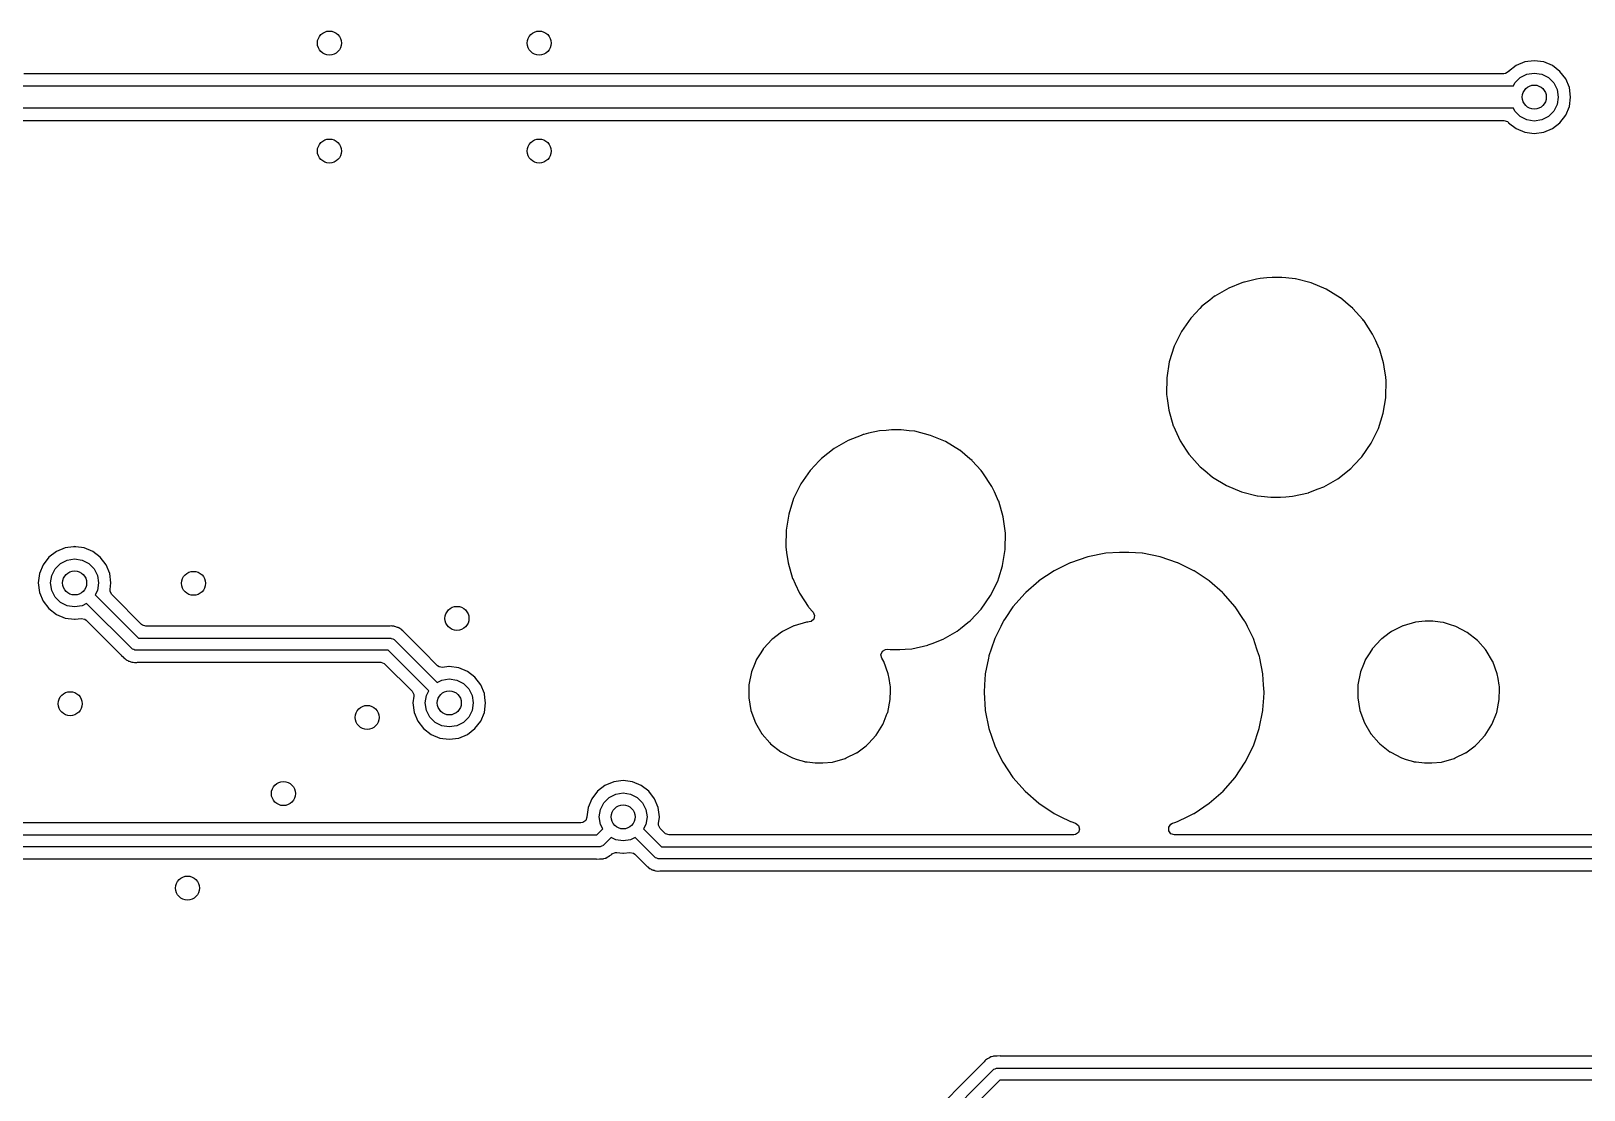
# Model space of a CAD drawing. Extents: x 0.6 to 14.8, y -5.2 to -0.6.
# Drawn here: x 1.3 to 2.32, y -2.941 to -2.246 of the extents above; entities that cross this region are included whole.
import ezdxf

# ---------------------------------------------------------------- set-up
doc = ezdxf.new("R2010")
doc.units = 0
doc.header["$MEASUREMENT"] = 0
doc.layers.add('BLACK', color=7, linetype='CONTINUOUS')

msp = doc.modelspace()

# ---------------------------------------------------------------- linework, layer by layer
at = {"layer": 'BLACK', "linetype": 'CONTINUOUS'}
for p, q in [((1.73909, -2.27409), (1.29534, -2.27409)), ((2.2674, -2.27409), (1.73909, -2.27409)), ((2.26851, -2.27393), (2.2674, -2.27409)), ((2.27013, -2.27282), (2.26851, -2.27393)), ((2.2702, -2.27289), (2.27013, -2.27282)), ((2.27038, -2.27271), (2.2702, -2.27289)), ((2.27054, -2.27251), (2.27038, -2.27271)), ((2.27548, -2.26872), (2.27054, -2.27251)), ((2.28123, -2.26634), (2.27548, -2.26872)), ((2.2874, -2.26552), (2.28123, -2.26634)), ((2.28254, -2.27439), (2.2874, -2.27362)), ((2.29357, -2.26634), (2.2874, -2.26552)), ((2.2874, -2.27362), (2.29227, -2.27439)), ((2.29932, -2.26872), (2.29357, -2.26634)), ((2.30426, -2.27251), (2.29932, -2.26872)), ((2.30805, -2.27745), (2.30426, -2.27251)), ((1.29046, -2.28199), (2.27371, -2.28199)), ((2.27371, -2.28199), (2.27466, -2.28011)), ((2.27466, -2.28011), (2.27815, -2.27663)), ((2.27815, -2.27663), (2.28254, -2.27439)), ((2.29227, -2.27439), (2.29666, -2.27663)), ((2.29666, -2.27663), (2.30014, -2.28011)), ((2.30014, -2.28011), (2.30238, -2.2845)), ((2.30238, -2.2845), (2.30315, -2.28937)), ((2.31043, -2.2832), (2.30805, -2.27745)), ((2.31125, -2.28937), (2.31043, -2.2832)), ((2.30238, -2.29424), (2.30014, -2.29863)), ((2.30315, -2.28937), (2.30238, -2.29424)), ((2.31043, -2.29554), (2.31125, -2.28937)), ((1.28644, -2.30465), (2.2674, -2.30465)), ((2.27371, -2.29675), (1.28739, -2.29675)), ((2.2674, -2.30465), (2.26969, -2.30539)), ((2.27466, -2.29863), (2.27371, -2.29675)), ((2.27815, -2.30211), (2.27466, -2.29863)), ((2.28254, -2.30435), (2.27815, -2.30211)), ((2.2874, -2.30512), (2.28254, -2.30435)), ((2.29227, -2.30435), (2.2874, -2.30512)), ((2.29666, -2.30211), (2.29227, -2.30435)), ((2.30014, -2.29863), (2.29666, -2.30211)), ((2.30426, -2.30623), (2.30805, -2.30129)), ((2.30805, -2.30129), (2.31043, -2.29554)), ((2.26969, -2.30539), (2.27018, -2.30587)), ((2.27018, -2.30587), (2.2702, -2.30585)), ((2.2702, -2.30585), (2.27038, -2.30603)), ((2.27038, -2.30603), (2.27054, -2.30623)), ((2.27054, -2.30623), (2.27548, -2.31002)), ((2.27548, -2.31002), (2.28123, -2.3124)), ((2.28123, -2.3124), (2.2874, -2.31322)), ((2.2874, -2.31322), (2.29357, -2.3124)), ((2.29357, -2.3124), (2.29932, -2.31002)), ((2.29932, -2.31002), (2.30426, -2.30623)), ((2.08685, -2.41469), (2.07755, -2.42001)), ((2.09535, -2.41139), (2.08685, -2.41469)), ((2.0967, -2.41086), (2.09535, -2.41139)), ((2.09683, -2.41081), (2.0967, -2.41086)), ((2.0967, -2.41086), (2.0967, -2.41086)), ((2.09697, -2.41078), (2.09683, -2.41081)), ((2.10497, -2.40897), (2.09697, -2.41078)), ((2.10728, -2.40845), (2.10497, -2.40897)), ((2.10742, -2.40844), (2.10728, -2.40845)), ((2.11168, -2.40812), (2.10742, -2.40844)), ((2.10742, -2.40844), (2.10742, -2.40844)), ((2.11524, -2.40785), (2.11168, -2.40812)), ((2.12162, -2.40785), (2.11524, -2.40785)), ((2.12425, -2.40812), (2.12162, -2.40785)), ((2.13037, -2.40874), (2.12425, -2.40812)), ((2.13051, -2.40875), (2.13037, -2.40874)), ((2.13037, -2.40874), (2.13037, -2.40874)), ((2.14089, -2.41139), (2.13051, -2.40875)), ((2.15077, -2.41553), (2.14089, -2.41139)), ((2.15993, -2.42109), (2.15077, -2.41553)), ((2.06914, -2.42664), (2.06782, -2.42804)), ((2.07426, -2.4226), (2.06914, -2.42664)), ((2.07744, -2.4201), (2.07426, -2.4226)), ((2.07755, -2.42001), (2.07744, -2.4201)), ((2.07744, -2.4201), (2.07744, -2.4201)), ((2.16004, -2.42118), (2.15993, -2.42109)), ((2.16673, -2.42674), (2.16004, -2.42118)), ((2.16004, -2.42118), (2.16004, -2.42118)), ((2.16816, -2.42794), (2.16673, -2.42674)), ((2.0618, -2.43444), (2.05569, -2.44324)), ((2.06196, -2.43427), (2.0618, -2.43444)), ((2.06782, -2.42804), (2.06196, -2.43427)), ((2.16826, -2.42804), (2.16816, -2.42794)), ((2.17481, -2.43538), (2.16826, -2.42804)), ((2.16826, -2.42804), (2.16826, -2.42804)), ((2.1753, -2.43593), (2.17481, -2.43538)), ((2.17538, -2.43605), (2.1753, -2.43593)), ((2.17585, -2.43677), (2.17538, -2.43605)), ((2.17538, -2.43605), (2.17538, -2.43605)), ((2.18117, -2.44488), (2.17585, -2.43677)), ((2.05569, -2.44324), (2.05096, -2.45285)), ((2.18321, -2.4493), (2.18117, -2.44488)), ((2.05096, -2.45285), (2.04769, -2.46305)), ((2.18559, -2.45448), (2.18321, -2.4493)), ((2.18565, -2.45461), (2.18559, -2.45448)), ((2.18834, -2.46382), (2.18565, -2.45461)), ((2.04769, -2.46305), (2.04597, -2.47362)), ((2.18865, -2.4649), (2.18834, -2.46382)), ((2.18886, -2.46645), (2.18865, -2.4649)), ((2.18979, -2.47325), (2.18886, -2.46645)), ((2.04597, -2.47362), (2.04583, -2.48433)), ((2.1901, -2.47551), (2.18979, -2.47325)), ((2.18996, -2.48622), (2.1901, -2.47551)), ((2.04583, -2.48433), (2.04585, -2.48448)), ((2.04585, -2.48448), (2.04621, -2.48714)), ((2.04585, -2.48448), (2.04585, -2.48448)), ((2.04621, -2.48714), (2.04727, -2.49495)), ((2.18823, -2.49679), (2.18985, -2.48685)), ((2.18985, -2.48685), (2.18993, -2.48636)), ((2.18993, -2.48636), (2.18996, -2.48622)), ((2.18993, -2.48636), (2.18993, -2.48636)), ((2.04727, -2.49495), (2.05027, -2.50523)), ((2.18497, -2.50699), (2.18823, -2.49679)), ((1.85728, -2.50845), (1.85016, -2.51006)), ((1.85742, -2.50844), (1.85728, -2.50845)), ((1.86167, -2.50812), (1.85742, -2.50844)), ((1.85742, -2.50844), (1.85742, -2.50844)), ((1.86524, -2.50785), (1.86167, -2.50812)), ((1.87162, -2.50785), (1.86524, -2.50785)), ((1.87676, -2.50837), (1.87162, -2.50785)), ((1.88037, -2.50874), (1.87676, -2.50837)), ((1.88051, -2.50875), (1.88037, -2.50874)), ((1.88037, -2.50874), (1.88037, -2.50874)), ((1.89089, -2.51139), (1.88051, -2.50875)), ((2.05027, -2.50523), (2.05033, -2.50536)), ((2.05033, -2.50536), (2.05033, -2.50536)), ((2.05033, -2.50536), (2.05148, -2.50785)), ((2.05148, -2.50785), (2.05475, -2.51496)), ((2.18023, -2.5166), (2.18497, -2.50699)), ((1.83685, -2.51469), (1.82755, -2.52001)), ((1.84535, -2.51139), (1.83685, -2.51469)), ((1.8467, -2.51086), (1.84535, -2.51139)), ((1.84683, -2.51081), (1.8467, -2.51086)), ((1.8467, -2.51086), (1.8467, -2.51086)), ((1.84697, -2.51078), (1.84683, -2.51081)), ((1.85016, -2.51006), (1.84697, -2.51078)), ((1.90077, -2.51553), (1.89089, -2.51139)), ((1.90993, -2.52109), (1.90077, -2.51553)), ((2.05475, -2.51496), (2.05879, -2.52111)), ((2.17413, -2.5254), (2.18023, -2.5166)), ((1.81782, -2.52804), (1.81204, -2.53419)), ((1.81914, -2.52664), (1.81782, -2.52804)), ((1.82755, -2.52001), (1.81914, -2.52664)), ((1.91004, -2.52118), (1.90993, -2.52109)), ((1.91673, -2.52674), (1.91004, -2.52118)), ((1.91004, -2.52118), (1.91004, -2.52118)), ((1.91816, -2.52794), (1.91673, -2.52674)), ((1.91826, -2.52804), (1.91816, -2.52794)), ((1.92408, -2.53456), (1.91826, -2.52804)), ((1.91826, -2.52804), (1.91826, -2.52804)), ((2.05879, -2.52111), (2.06055, -2.5238)), ((2.06055, -2.5238), (2.06063, -2.52392)), ((2.06063, -2.52392), (2.06072, -2.52402)), ((2.06072, -2.52402), (2.06072, -2.52402)), ((2.06072, -2.52402), (2.06766, -2.5318)), ((2.16894, -2.53091), (2.17403, -2.52551)), ((2.17403, -2.52551), (2.17413, -2.5254)), ((2.17403, -2.52551), (2.17403, -2.52551)), ((1.8118, -2.53444), (1.80569, -2.54324)), ((1.81204, -2.53419), (1.8118, -2.53444)), ((1.9253, -2.53593), (1.92408, -2.53456)), ((1.93117, -2.54488), (1.9253, -2.53593)), ((2.06766, -2.5318), (2.06776, -2.53191)), ((2.06776, -2.53191), (2.06787, -2.532)), ((2.06787, -2.532), (2.06787, -2.532)), ((2.06787, -2.532), (2.07095, -2.53456)), ((2.07095, -2.53456), (2.076, -2.53876)), ((2.076, -2.53876), (2.08515, -2.54431)), ((2.15837, -2.53984), (2.16679, -2.5332)), ((2.16679, -2.5332), (2.16894, -2.53091)), ((1.80569, -2.54324), (1.80096, -2.55285)), ((1.93282, -2.54846), (1.93117, -2.54488)), ((1.93559, -2.55448), (1.93282, -2.54846)), ((2.08515, -2.54431), (2.09503, -2.54846)), ((2.09503, -2.54846), (2.10541, -2.55109)), ((2.12864, -2.5514), (2.13909, -2.54903)), ((2.13909, -2.54903), (2.13923, -2.54898)), ((2.13923, -2.54898), (2.1454, -2.54658)), ((2.1454, -2.54658), (2.14908, -2.54515)), ((2.14908, -2.54515), (2.15837, -2.53984)), ((1.80096, -2.55285), (1.79769, -2.56305)), ((1.93565, -2.55461), (1.93559, -2.55448)), ((1.93865, -2.5649), (1.93565, -2.55461)), ((2.10541, -2.55109), (2.10556, -2.55111)), ((2.10556, -2.55111), (2.10556, -2.55111)), ((2.10556, -2.55111), (2.10805, -2.55136)), ((2.10805, -2.55136), (2.11431, -2.55199)), ((2.11431, -2.55199), (2.12068, -2.55199)), ((2.12068, -2.55199), (2.12425, -2.55172)), ((2.12425, -2.55172), (2.1285, -2.55141)), ((2.1285, -2.55141), (2.12864, -2.5514)), ((2.1285, -2.55141), (2.1285, -2.55141)), ((1.79769, -2.56305), (1.79597, -2.57362)), ((1.9401, -2.57551), (1.93865, -2.5649)), ((1.79597, -2.57362), (1.79583, -2.58433)), ((1.93996, -2.58579), (1.94009, -2.57565)), ((1.94009, -2.57565), (1.9401, -2.57551)), ((1.94009, -2.57565), (1.94009, -2.57565)), ((1.31682, -2.58762), (1.31188, -2.59141)), ((1.32257, -2.58523), (1.31682, -2.58762)), ((1.32793, -2.58453), (1.32257, -2.58523)), ((1.32849, -2.58446), (1.32793, -2.58453)), ((1.32874, -2.58442), (1.32849, -2.58446)), ((1.32899, -2.58446), (1.32874, -2.58442)), ((1.32955, -2.58453), (1.32899, -2.58446)), ((1.33491, -2.58523), (1.32955, -2.58453)), ((1.34066, -2.58762), (1.33491, -2.58523)), ((1.3456, -2.59141), (1.34066, -2.58762)), ((1.79583, -2.58433), (1.79585, -2.58448)), ((1.79585, -2.58448), (1.79585, -2.58448)), ((1.79585, -2.58448), (1.79635, -2.58817)), ((1.79635, -2.58817), (1.79727, -2.59495)), ((1.93823, -2.59679), (1.93996, -2.58622)), ((1.93996, -2.58622), (1.93996, -2.58579)), ((2.00596, -2.58876), (1.99416, -2.59111)), ((2.00609, -2.58875), (2.00596, -2.58876)), ((2.0149, -2.58817), (2.00609, -2.58875)), ((2.00609, -2.58875), (2.00609, -2.58875)), ((2.01496, -2.58817), (2.0149, -2.58817)), ((2.0149, -2.58817), (2.0149, -2.58817)), ((2.02097, -2.58817), (2.01496, -2.58817)), ((2.02103, -2.58817), (2.02097, -2.58817)), ((2.02984, -2.58875), (2.02103, -2.58817)), ((2.02103, -2.58817), (2.02103, -2.58817)), ((2.02996, -2.58876), (2.02984, -2.58875)), ((2.02984, -2.58875), (2.02984, -2.58875)), ((2.04176, -2.59111), (2.02996, -2.58876)), ((1.30809, -2.59634), (1.30571, -2.6021)), ((1.31188, -2.59141), (1.30809, -2.59634)), ((1.31376, -2.6034), (1.316, -2.59901)), ((1.316, -2.59901), (1.31948, -2.59553)), ((1.31948, -2.59553), (1.32387, -2.59329)), ((1.32387, -2.59329), (1.32874, -2.59252)), ((1.32874, -2.59252), (1.33361, -2.59329)), ((1.33361, -2.59329), (1.338, -2.59553)), ((1.338, -2.59553), (1.34148, -2.59901)), ((1.34148, -2.59901), (1.34372, -2.6034)), ((1.34939, -2.59634), (1.3456, -2.59141)), ((1.35177, -2.6021), (1.34939, -2.59634)), ((1.79727, -2.59495), (1.80027, -2.60523)), ((1.93567, -2.60482), (1.93819, -2.59693)), ((1.93819, -2.59693), (1.93823, -2.59679)), ((1.93819, -2.59693), (1.93819, -2.59693)), ((1.97199, -2.60029), (1.96199, -2.60697)), ((1.9721, -2.60023), (1.97199, -2.60029)), ((1.98254, -2.59509), (1.9721, -2.60023)), ((1.9721, -2.60023), (1.9721, -2.60023)), ((1.98278, -2.59497), (1.98254, -2.59509)), ((1.99416, -2.59111), (1.98278, -2.59497)), ((2.05315, -2.59497), (2.04176, -2.59111)), ((2.05338, -2.59509), (2.05315, -2.59497)), ((2.06382, -2.60023), (2.05338, -2.59509)), ((2.06394, -2.60029), (2.06382, -2.60023)), ((2.06382, -2.60023), (2.06382, -2.60023)), ((2.07394, -2.60697), (2.06394, -2.60029)), ((1.30571, -2.6021), (1.30489, -2.60827)), ((1.30489, -2.60827), (1.30571, -2.61444)), ((1.31299, -2.60827), (1.31376, -2.6034)), ((1.31376, -2.61313), (1.31299, -2.60827)), ((1.34372, -2.6034), (1.34449, -2.60827)), ((1.34449, -2.60827), (1.34372, -2.61313)), ((1.35259, -2.60827), (1.35177, -2.6021)), ((1.35203, -2.61249), (1.35259, -2.60827)), ((1.80027, -2.60523), (1.80033, -2.60536)), ((1.80033, -2.60536), (1.80033, -2.60536)), ((1.80033, -2.60536), (1.80196, -2.60891)), ((1.80196, -2.60891), (1.80475, -2.61496)), ((1.93023, -2.6166), (1.93497, -2.60699)), ((1.93497, -2.60699), (1.93567, -2.60482)), ((1.96189, -2.60706), (1.95337, -2.61453)), ((1.96199, -2.60697), (1.96189, -2.60706)), ((1.96189, -2.60706), (1.96189, -2.60706)), ((2.07403, -2.60706), (2.07394, -2.60697)), ((2.08256, -2.61453), (2.07403, -2.60706)), ((2.07403, -2.60706), (2.07403, -2.60706)), ((1.30571, -2.61444), (1.30809, -2.62019)), ((1.30809, -2.62019), (1.31188, -2.62513)), ((1.316, -2.61752), (1.31376, -2.61313)), ((1.31948, -2.62101), (1.316, -2.61752)), ((1.32387, -2.62325), (1.31948, -2.62101)), ((1.34372, -2.61313), (1.34218, -2.61614)), ((1.34218, -2.61614), (1.37062, -2.64457)), ((1.35201, -2.61265), (1.35203, -2.61249)), ((1.35202, -2.61377), (1.35201, -2.61265)), ((1.35312, -2.61591), (1.35202, -2.61377)), ((1.35837, -2.62117), (1.35312, -2.61591)), ((1.80475, -2.61496), (1.80803, -2.61995)), ((1.80803, -2.61995), (1.81055, -2.6238)), ((1.92413, -2.6254), (1.93023, -2.6166)), ((1.95294, -2.6149), (1.94501, -2.62395)), ((1.95337, -2.61453), (1.95294, -2.6149)), ((2.08298, -2.6149), (2.08256, -2.61453)), ((2.09091, -2.62395), (2.08298, -2.6149)), ((1.31188, -2.62513), (1.31682, -2.62892)), ((1.31682, -2.62892), (1.32257, -2.6313)), ((1.32874, -2.62402), (1.32387, -2.62325)), ((1.33361, -2.62325), (1.32874, -2.62402)), ((1.33662, -2.62171), (1.33361, -2.62325)), ((1.3662, -2.6513), (1.33662, -2.62171)), ((1.36834, -2.63113), (1.35837, -2.62117)), ((1.37274, -2.63554), (1.36834, -2.63113)), ((1.81055, -2.6238), (1.81063, -2.62392)), ((1.81063, -2.62392), (1.81072, -2.62402)), ((1.81072, -2.62402), (1.81072, -2.62402)), ((1.81072, -2.62402), (1.81097, -2.6243)), ((1.81097, -2.6243), (1.81365, -2.6273)), ((1.81365, -2.6273), (1.81373, -2.62739)), ((1.81373, -2.62739), (1.8147, -2.6296)), ((1.8147, -2.6296), (1.81419, -2.63195)), ((1.91679, -2.6332), (1.92073, -2.62902)), ((1.92073, -2.62902), (1.92403, -2.62551)), ((1.92403, -2.62551), (1.92413, -2.6254)), ((1.92403, -2.62551), (1.92403, -2.62551)), ((1.94501, -2.62395), (1.93988, -2.63163)), ((2.09604, -2.63163), (2.09091, -2.62395)), ((1.32257, -2.6313), (1.32874, -2.63211)), ((1.32874, -2.63211), (1.32899, -2.63208)), ((1.32899, -2.63208), (1.33312, -2.63154)), ((1.33312, -2.63154), (1.33549, -2.63198)), ((1.33549, -2.63198), (1.33639, -2.63264)), ((1.33639, -2.63264), (1.35913, -2.65539)), ((1.37321, -2.63594), (1.37274, -2.63554)), ((1.3755, -2.63668), (1.37321, -2.63594)), ((1.51277, -2.63668), (1.3755, -2.63668)), ((1.53523, -2.63668), (1.51277, -2.63668)), ((1.53576, -2.63665), (1.53523, -2.63668)), ((1.53587, -2.63663), (1.53576, -2.63665)), ((1.5369, -2.63649), (1.53587, -2.63663)), ((1.53725, -2.63657), (1.5369, -2.63649)), ((1.53725, -2.63658), (1.53725, -2.63657)), ((1.53725, -2.63657), (1.53725, -2.63657)), ((1.53815, -2.63668), (1.53725, -2.63658)), ((1.5384, -2.63668), (1.53815, -2.63668)), ((1.53864, -2.63671), (1.5384, -2.63668)), ((1.5389, -2.63681), (1.53864, -2.63671)), ((1.53962, -2.63709), (1.5389, -2.63681)), ((1.5389, -2.63681), (1.5389, -2.63681)), ((1.54016, -2.63727), (1.53962, -2.63709)), ((1.54083, -2.63743), (1.54016, -2.63727)), ((1.54118, -2.63751), (1.54083, -2.63743)), ((1.54083, -2.63743), (1.54083, -2.63743)), ((1.54148, -2.63771), (1.54118, -2.63751)), ((1.54156, -2.63776), (1.54148, -2.63771)), ((1.54148, -2.63771), (1.54148, -2.63771)), ((1.54232, -2.63817), (1.54156, -2.63776)), ((1.5424, -2.63821), (1.54232, -2.63817)), ((1.54274, -2.63834), (1.5424, -2.63821)), ((1.5424, -2.63821), (1.5424, -2.63821)), ((1.543, -2.63858), (1.54274, -2.63834)), ((1.54359, -2.63913), (1.543, -2.63858)), ((1.543, -2.63858), (1.543, -2.63858)), ((1.54375, -2.63927), (1.54359, -2.63913)), ((1.54389, -2.63937), (1.54375, -2.63927)), ((1.54444, -2.63991), (1.54389, -2.63937)), ((1.54454, -2.64001), (1.54444, -2.63991)), ((1.54597, -2.64134), (1.54454, -2.64001)), ((1.54606, -2.64151), (1.54597, -2.64134)), ((1.79213, -2.6412), (1.78724, -2.64485)), ((1.79357, -2.64012), (1.79213, -2.6412)), ((1.79836, -2.63776), (1.79357, -2.64012)), ((1.80108, -2.63643), (1.79836, -2.63776)), ((1.80124, -2.63635), (1.80108, -2.63643)), ((1.80108, -2.63643), (1.80108, -2.63643)), ((1.80946, -2.63403), (1.80124, -2.63635)), ((1.81034, -2.63395), (1.80946, -2.63403)), ((1.81118, -2.63387), (1.81034, -2.63395)), ((1.81239, -2.63356), (1.81118, -2.63387)), ((1.81419, -2.63195), (1.81239, -2.63356)), ((1.89908, -2.64515), (1.90837, -2.63984)), ((1.90837, -2.63984), (1.91049, -2.63817)), ((1.91049, -2.63817), (1.91544, -2.63427)), ((1.91544, -2.63427), (1.91679, -2.6332)), ((1.93695, -2.63675), (1.93301, -2.64473)), ((1.93828, -2.63406), (1.93695, -2.63675)), ((1.93833, -2.63395), (1.93828, -2.63406)), ((1.93828, -2.63406), (1.93828, -2.63406)), ((1.93883, -2.6332), (1.93833, -2.63395)), ((1.93988, -2.63163), (1.93883, -2.6332)), ((2.0971, -2.6332), (2.09604, -2.63163)), ((2.09759, -2.63395), (2.0971, -2.6332)), ((2.09765, -2.63406), (2.09759, -2.63395)), ((2.09897, -2.63675), (2.09765, -2.63406)), ((2.09765, -2.63406), (2.09765, -2.63406)), ((2.10291, -2.64473), (2.09897, -2.63675)), ((2.19213, -2.6412), (2.18724, -2.64485)), ((2.19357, -2.64012), (2.19213, -2.6412)), ((2.19836, -2.63776), (2.19357, -2.64012)), ((2.20108, -2.63643), (2.19836, -2.63776)), ((2.20124, -2.63635), (2.20108, -2.63643)), ((2.20108, -2.63643), (2.20108, -2.63643)), ((2.20946, -2.63403), (2.20124, -2.63635)), ((2.2158, -2.63344), (2.20946, -2.63403)), ((2.22073, -2.63344), (2.2158, -2.63344)), ((2.22551, -2.63401), (2.22073, -2.63344)), ((2.22749, -2.63424), (2.22551, -2.63401)), ((2.22767, -2.63427), (2.22749, -2.63424)), ((2.22749, -2.63424), (2.22749, -2.63424)), ((2.22784, -2.63432), (2.22767, -2.63427)), ((2.23177, -2.63554), (2.22784, -2.63432)), ((2.22784, -2.63432), (2.22784, -2.63432)), ((2.23582, -2.6368), (2.23177, -2.63554)), ((2.24338, -2.64078), (2.23582, -2.6368)), ((2.25009, -2.64606), (2.24338, -2.64078)), ((1.36648, -2.65144), (1.3662, -2.6513)), ((1.36667, -2.6517), (1.36648, -2.65144)), ((1.37062, -2.64457), (1.53631, -2.64457)), ((1.53631, -2.64457), (1.53661, -2.64467)), ((1.53661, -2.64467), (1.53692, -2.64462)), ((1.53692, -2.64462), (1.53774, -2.64504)), ((1.53774, -2.64504), (1.53862, -2.64533)), ((1.53862, -2.64533), (1.53881, -2.64558)), ((1.53881, -2.64558), (1.53909, -2.64573)), ((1.53909, -2.64573), (1.56693, -2.67356)), ((1.54616, -2.64164), (1.54606, -2.64151)), ((1.55719, -2.65266), (1.54616, -2.64164)), ((1.78084, -2.65166), (1.77848, -2.65539)), ((1.78093, -2.65151), (1.78084, -2.65166)), ((1.78084, -2.65166), (1.78084, -2.65166)), ((1.78132, -2.65109), (1.78093, -2.65151)), ((1.78661, -2.64537), (1.78132, -2.65109)), ((1.78673, -2.64523), (1.78661, -2.64537)), ((1.78661, -2.64537), (1.78661, -2.64537)), ((1.78724, -2.64485), (1.78673, -2.64523)), ((1.87425, -2.65172), (1.8785, -2.65141)), ((1.8785, -2.65141), (1.87864, -2.6514)), ((1.8785, -2.65141), (1.8785, -2.65141)), ((1.87864, -2.6514), (1.88909, -2.64903)), ((1.88909, -2.64903), (1.88923, -2.64898)), ((1.88923, -2.64898), (1.89196, -2.64792)), ((1.89196, -2.64792), (1.89908, -2.64515)), ((1.93066, -2.65166), (1.92919, -2.656)), ((1.93301, -2.64473), (1.93066, -2.65166)), ((2.10526, -2.65166), (2.10291, -2.64473)), ((2.10674, -2.656), (2.10526, -2.65166)), ((2.18084, -2.65166), (2.17848, -2.65539)), ((2.18093, -2.65151), (2.18084, -2.65166)), ((2.18084, -2.65166), (2.18084, -2.65166)), ((2.18132, -2.65109), (2.18093, -2.65151)), ((2.18661, -2.64537), (2.18132, -2.65109)), ((2.18673, -2.64523), (2.18661, -2.64537)), ((2.18661, -2.64537), (2.18661, -2.64537)), ((2.18724, -2.64485), (2.18673, -2.64523)), ((2.25021, -2.6462), (2.25009, -2.64606)), ((2.25529, -2.65199), (2.25021, -2.6462)), ((2.25021, -2.6462), (2.25021, -2.6462)), ((1.35913, -2.65539), (1.35924, -2.65551)), ((1.35924, -2.65551), (1.35932, -2.65569)), ((1.35932, -2.65569), (1.35959, -2.65593)), ((1.35959, -2.65593), (1.36075, -2.65701)), ((1.36075, -2.65701), (1.36085, -2.65711)), ((1.36085, -2.65711), (1.3614, -2.65766)), ((1.3614, -2.65766), (1.36154, -2.65776)), ((1.36154, -2.65776), (1.3617, -2.65789)), ((1.3617, -2.65789), (1.36217, -2.65833)), ((1.36217, -2.65833), (1.36255, -2.65869)), ((1.36255, -2.65869), (1.36289, -2.65882)), ((1.36289, -2.65882), (1.36289, -2.65882)), ((1.36289, -2.65882), (1.36297, -2.65885)), ((1.36297, -2.65885), (1.36373, -2.65926)), ((1.36373, -2.65926), (1.36381, -2.65931)), ((1.36381, -2.65931), (1.36381, -2.65931)), ((1.36381, -2.65931), (1.36411, -2.65952)), ((1.36411, -2.65952), (1.36446, -2.6596)), ((1.36446, -2.6596), (1.36446, -2.6596)), ((1.36446, -2.6596), (1.36513, -2.65976)), ((1.36513, -2.65976), (1.36567, -2.65993)), ((1.36567, -2.65993), (1.36639, -2.66022)), ((1.36639, -2.66022), (1.36639, -2.66022)), ((1.36639, -2.66022), (1.36665, -2.66032)), ((1.36665, -2.66032), (1.36689, -2.66034)), ((1.36755, -2.65198), (1.36667, -2.6517)), ((1.36689, -2.66034), (1.36714, -2.66034)), ((1.36714, -2.66034), (1.36804, -2.66045)), ((1.36837, -2.6524), (1.36755, -2.65198)), ((1.36804, -2.66045), (1.36805, -2.66045)), ((1.36805, -2.66045), (1.36805, -2.66045)), ((1.36805, -2.66045), (1.3684, -2.66053)), ((1.36868, -2.65235), (1.36837, -2.6524)), ((1.3684, -2.66053), (1.36942, -2.66039)), ((1.36898, -2.65245), (1.36868, -2.65235)), ((1.53468, -2.65245), (1.36898, -2.65245)), ((1.36942, -2.66039), (1.36953, -2.66038)), ((1.36953, -2.66038), (1.37006, -2.66034)), ((1.37006, -2.66034), (1.39252, -2.66034)), ((1.39252, -2.66034), (1.52979, -2.66034)), ((1.52979, -2.66034), (1.53208, -2.66109)), ((1.53208, -2.66109), (1.53255, -2.66148)), ((1.53255, -2.66148), (1.55043, -2.67936)), ((1.56136, -2.67913), (1.53468, -2.65245)), ((1.56716, -2.66263), (1.55719, -2.65266)), ((1.77516, -2.66178), (1.77321, -2.66666)), ((1.77631, -2.6589), (1.77516, -2.66178)), ((1.77637, -2.65873), (1.77631, -2.6589)), ((1.77631, -2.6589), (1.77631, -2.6589)), ((1.77848, -2.65539), (1.77637, -2.65873)), ((1.85828, -2.65533), (1.85923, -2.65312)), ((1.85882, -2.65768), (1.85828, -2.65533)), ((1.86009, -2.65983), (1.85882, -2.65768)), ((1.85923, -2.65312), (1.8613, -2.65189)), ((1.86305, -2.66784), (1.86009, -2.65983)), ((1.8613, -2.65189), (1.86256, -2.65181)), ((1.86256, -2.65181), (1.86431, -2.65199)), ((1.86431, -2.65199), (1.87068, -2.65199)), ((1.87068, -2.65199), (1.87425, -2.65172)), ((1.92884, -2.65766), (1.9268, -2.66792)), ((1.92912, -2.65625), (1.92884, -2.65766)), ((1.92915, -2.65612), (1.92912, -2.65625)), ((1.92912, -2.65625), (1.92912, -2.65625)), ((1.92919, -2.656), (1.92915, -2.65612)), ((2.10678, -2.65612), (2.10674, -2.656)), ((2.1068, -2.65625), (2.10678, -2.65612)), ((2.10708, -2.65766), (2.1068, -2.65625)), ((2.1068, -2.65625), (2.1068, -2.65625)), ((2.10912, -2.66792), (2.10708, -2.65766)), ((2.17516, -2.66178), (2.17321, -2.66666)), ((2.17631, -2.6589), (2.17516, -2.66178)), ((2.17637, -2.65873), (2.17631, -2.6589)), ((2.17631, -2.6589), (2.17631, -2.6589)), ((2.17848, -2.65539), (2.17637, -2.65873)), ((2.25572, -2.65249), (2.25529, -2.65199)), ((2.25582, -2.65264), (2.25572, -2.65249)), ((2.26, -2.65967), (2.25582, -2.65264)), ((2.25582, -2.65264), (2.25582, -2.65264)), ((2.26009, -2.65983), (2.26, -2.65967)), ((2.26, -2.65967), (2.26, -2.65967)), ((2.26305, -2.66784), (2.26009, -2.65983)), ((1.56693, -2.67356), (1.56994, -2.67203)), ((1.56805, -2.6633), (1.56716, -2.66263)), ((1.57042, -2.66374), (1.56805, -2.6633)), ((1.56994, -2.67203), (1.5748, -2.67126)), ((1.57455, -2.6632), (1.57042, -2.66374)), ((1.5748, -2.66316), (1.57455, -2.6632)), ((1.58097, -2.66397), (1.5748, -2.66316)), ((1.5748, -2.67126), (1.57967, -2.67203)), ((1.57967, -2.67203), (1.58406, -2.67427)), ((1.58673, -2.66636), (1.58097, -2.66397)), ((1.59166, -2.67015), (1.58673, -2.66636)), ((1.59545, -2.67509), (1.59166, -2.67015)), ((1.77321, -2.66666), (1.77154, -2.67504)), ((1.8636, -2.67105), (1.86305, -2.66784)), ((1.86433, -2.67532), (1.8636, -2.67105)), ((1.92679, -2.66805), (1.92633, -2.67509)), ((1.9268, -2.66792), (1.92679, -2.66805)), ((1.92679, -2.66805), (1.92679, -2.66805)), ((2.10913, -2.66805), (2.10912, -2.66792)), ((2.10959, -2.67509), (2.10913, -2.66805)), ((2.10913, -2.66805), (2.10913, -2.66805)), ((2.17321, -2.66666), (2.17154, -2.67504)), ((2.2636, -2.67105), (2.26305, -2.66784)), ((2.26433, -2.67532), (2.2636, -2.67105)), ((1.55043, -2.67936), (1.55152, -2.68151)), ((1.55152, -2.68151), (1.55153, -2.68263)), ((1.55906, -2.68701), (1.55983, -2.68214)), ((1.55983, -2.68214), (1.56136, -2.67913)), ((1.58406, -2.67427), (1.58754, -2.67775)), ((1.58754, -2.67775), (1.58978, -2.68214)), ((1.58978, -2.68214), (1.59055, -2.68701)), ((1.59784, -2.68084), (1.59545, -2.67509)), ((1.5982, -2.68358), (1.59784, -2.68084)), ((1.77146, -2.68134), (1.77143, -2.68358)), ((1.77149, -2.67931), (1.77146, -2.68134)), ((1.77154, -2.67504), (1.77149, -2.67931)), ((1.86449, -2.67626), (1.86433, -2.67532)), ((1.86438, -2.6848), (1.86446, -2.67874)), ((1.86446, -2.67874), (1.86449, -2.67644)), ((1.86449, -2.67644), (1.86449, -2.67626)), ((1.86449, -2.67644), (1.86449, -2.67644)), ((1.92633, -2.67509), (1.92601, -2.67992)), ((1.92601, -2.67992), (1.92602, -2.68005)), ((1.92602, -2.68005), (1.92602, -2.68005)), ((1.92602, -2.68005), (1.92677, -2.69147)), ((2.10991, -2.67992), (2.10959, -2.67509)), ((2.10967, -2.68358), (2.1099, -2.68005)), ((2.1099, -2.68005), (2.10991, -2.67992)), ((2.1099, -2.68005), (2.1099, -2.68005)), ((2.17146, -2.68134), (2.17143, -2.68358)), ((2.17149, -2.67931), (2.17146, -2.68134)), ((2.17154, -2.67504), (2.17149, -2.67931)), ((2.26449, -2.67626), (2.26433, -2.67532)), ((2.2644, -2.68358), (2.26446, -2.67874)), ((2.26446, -2.67874), (2.26449, -2.67644)), ((2.26449, -2.67644), (2.26449, -2.67626)), ((2.26449, -2.67644), (2.26449, -2.67644)), ((1.55153, -2.68263), (1.55096, -2.68701)), ((1.55096, -2.68701), (1.55177, -2.69318)), ((1.55983, -2.69187), (1.55906, -2.68701)), ((1.56206, -2.69626), (1.55983, -2.69187)), ((1.58978, -2.69187), (1.58754, -2.69626)), ((1.59055, -2.68701), (1.58978, -2.69187)), ((1.59784, -2.69318), (1.59865, -2.68701)), ((1.59865, -2.68701), (1.5982, -2.68358)), ((1.77143, -2.68358), (1.77288, -2.692)), ((1.77288, -2.692), (1.77583, -2.70002)), ((1.86272, -2.69318), (1.86438, -2.6848)), ((1.92677, -2.69147), (1.9268, -2.69192)), ((1.9268, -2.69192), (1.92915, -2.70372)), ((2.10678, -2.70372), (2.10912, -2.69192)), ((2.10912, -2.69192), (2.10915, -2.69147)), ((2.10915, -2.69147), (2.10967, -2.68358)), ((2.17143, -2.68358), (2.17288, -2.692)), ((2.17288, -2.692), (2.17583, -2.70002)), ((2.26272, -2.69318), (2.26438, -2.6848)), ((2.26438, -2.6848), (2.2644, -2.68358)), ((1.55177, -2.69318), (1.55415, -2.69893)), ((1.55415, -2.69893), (1.55794, -2.70387)), ((1.56555, -2.69975), (1.56206, -2.69626)), ((1.56994, -2.70199), (1.56555, -2.69975)), ((1.5748, -2.70276), (1.56994, -2.70199)), ((1.57967, -2.70199), (1.5748, -2.70276)), ((1.58406, -2.69975), (1.57967, -2.70199)), ((1.58754, -2.69626), (1.58406, -2.69975)), ((1.59166, -2.70387), (1.59545, -2.69893)), ((1.59545, -2.69893), (1.59784, -2.69318)), ((1.77583, -2.70002), (1.77593, -2.70017)), ((1.77593, -2.70017), (1.77593, -2.70017)), ((1.77593, -2.70017), (1.78011, -2.7072)), ((1.85509, -2.70818), (1.85946, -2.70126)), ((1.85946, -2.70126), (1.85955, -2.70111)), ((1.85946, -2.70126), (1.85946, -2.70126)), ((1.85955, -2.70111), (1.85974, -2.70063)), ((1.85974, -2.70063), (1.86248, -2.69378)), ((1.86248, -2.69378), (1.86272, -2.69318)), ((2.17583, -2.70002), (2.17593, -2.70017)), ((2.17593, -2.70017), (2.17593, -2.70017)), ((2.17593, -2.70017), (2.18011, -2.7072)), ((2.25509, -2.70818), (2.25946, -2.70126)), ((2.25946, -2.70126), (2.25955, -2.70111)), ((2.25946, -2.70126), (2.25946, -2.70126)), ((2.25955, -2.70111), (2.25974, -2.70063)), ((2.25974, -2.70063), (2.26248, -2.69378)), ((2.26248, -2.69378), (2.26272, -2.69318)), ((1.55794, -2.70387), (1.56288, -2.70766)), ((1.56288, -2.70766), (1.56863, -2.71004)), ((1.56863, -2.71004), (1.5748, -2.71085)), ((1.5748, -2.71085), (1.58097, -2.71004)), ((1.58097, -2.71004), (1.58673, -2.70766)), ((1.58673, -2.70766), (1.59166, -2.70387)), ((1.78011, -2.7072), (1.7802, -2.70736)), ((1.7802, -2.70736), (1.78032, -2.70749)), ((1.78032, -2.70749), (1.78032, -2.70749)), ((1.78032, -2.70749), (1.78535, -2.71322)), ((1.85034, -2.71337), (1.85487, -2.70847)), ((1.85487, -2.70847), (1.85499, -2.70834)), ((1.85487, -2.70847), (1.85487, -2.70847)), ((1.85499, -2.70834), (1.85509, -2.70818)), ((1.92915, -2.70372), (1.93301, -2.71511)), ((2.10291, -2.71511), (2.10678, -2.70372)), ((2.18011, -2.7072), (2.1802, -2.70736)), ((2.1802, -2.70736), (2.18032, -2.70749)), ((2.18032, -2.70749), (2.18032, -2.70749)), ((2.18032, -2.70749), (2.18535, -2.71322)), ((2.25034, -2.71337), (2.25487, -2.70847)), ((2.25487, -2.70847), (2.25499, -2.70834)), ((2.25487, -2.70847), (2.25487, -2.70847)), ((2.25499, -2.70834), (2.25509, -2.70818)), ((1.78535, -2.71322), (1.78583, -2.71378)), ((1.78583, -2.71378), (1.79254, -2.71907)), ((1.79254, -2.71907), (1.7927, -2.71915)), ((1.7927, -2.71915), (1.7927, -2.71915)), ((1.7927, -2.71915), (1.79306, -2.71934)), ((1.79306, -2.71934), (1.8001, -2.72304)), ((1.8001, -2.72304), (1.80334, -2.72405)), ((1.8355, -2.7231), (1.84219, -2.7198)), ((1.84219, -2.7198), (1.84235, -2.71972)), ((1.84219, -2.7198), (1.84219, -2.7198)), ((1.84235, -2.71972), (1.84849, -2.71514)), ((1.84849, -2.71514), (1.84905, -2.71471)), ((1.84905, -2.71471), (1.84919, -2.71461)), ((1.84905, -2.71471), (1.84905, -2.71471)), ((1.84919, -2.71461), (1.85034, -2.71337)), ((1.93301, -2.71511), (1.93424, -2.71759)), ((1.93424, -2.71759), (1.93819, -2.7256)), ((2.09774, -2.7256), (2.10169, -2.71759)), ((2.10169, -2.71759), (2.10291, -2.71511)), ((2.18535, -2.71322), (2.18583, -2.71378)), ((2.18583, -2.71378), (2.19254, -2.71907)), ((2.19254, -2.71907), (2.1927, -2.71915)), ((2.1927, -2.71915), (2.1927, -2.71915)), ((2.1927, -2.71915), (2.19306, -2.71934)), ((2.19306, -2.71934), (2.2001, -2.72304)), ((2.2001, -2.72304), (2.20334, -2.72405)), ((2.2355, -2.7231), (2.24219, -2.7198)), ((2.24219, -2.7198), (2.24235, -2.71972)), ((2.24219, -2.7198), (2.24219, -2.7198)), ((2.24235, -2.71972), (2.24849, -2.71514)), ((2.24849, -2.71514), (2.24905, -2.71471)), ((2.24905, -2.71471), (2.24919, -2.71461)), ((2.24905, -2.71471), (2.24905, -2.71471)), ((2.24919, -2.71461), (2.25034, -2.71337)), ((1.80334, -2.72405), (1.80809, -2.72552)), ((1.80809, -2.72552), (1.80809, -2.72552)), ((1.80809, -2.72552), (1.80826, -2.72558)), ((1.80826, -2.72558), (1.80844, -2.7256)), ((1.80844, -2.7256), (1.80844, -2.7256)), ((1.80844, -2.7256), (1.80986, -2.72577)), ((1.80986, -2.72577), (1.81519, -2.7264)), ((1.81519, -2.7264), (1.82013, -2.7264)), ((1.82013, -2.7264), (1.82647, -2.72582)), ((1.82647, -2.72582), (1.83469, -2.7235)), ((1.83469, -2.7235), (1.8355, -2.7231)), ((1.93819, -2.7256), (1.93833, -2.7259)), ((1.93833, -2.7259), (1.94501, -2.7359)), ((2.09091, -2.7359), (2.09759, -2.7259)), ((2.09759, -2.7259), (2.09774, -2.7256)), ((2.20334, -2.72405), (2.20809, -2.72552)), ((2.20809, -2.72552), (2.20809, -2.72552)), ((2.20809, -2.72552), (2.20826, -2.72558)), ((2.20826, -2.72558), (2.20844, -2.7256)), ((2.20844, -2.7256), (2.20844, -2.7256)), ((2.20844, -2.7256), (2.20986, -2.72577)), ((2.20986, -2.72577), (2.21519, -2.7264)), ((2.21519, -2.7264), (2.22013, -2.7264)), ((2.22013, -2.7264), (2.22647, -2.72582)), ((2.22647, -2.72582), (2.23469, -2.7235)), ((2.23469, -2.7235), (2.2355, -2.7231)), ((1.67705, -2.74116), (1.67211, -2.74495)), ((1.6828, -2.73878), (1.67705, -2.74116)), ((1.68898, -2.73797), (1.6828, -2.73878)), ((1.69515, -2.73878), (1.68898, -2.73797)), ((1.7009, -2.74116), (1.69515, -2.73878)), ((1.70584, -2.74495), (1.7009, -2.74116)), ((1.94501, -2.7359), (1.95294, -2.74494)), ((2.08298, -2.74494), (2.09091, -2.7359)), ((1.66833, -2.74989), (1.66594, -2.75564)), ((1.67211, -2.74495), (1.66833, -2.74989)), ((1.674, -2.75694), (1.67624, -2.75255)), ((1.67624, -2.75255), (1.67972, -2.74907)), ((1.67972, -2.74907), (1.68411, -2.74683)), ((1.68411, -2.74683), (1.68898, -2.74606)), ((1.68898, -2.74606), (1.69384, -2.74683)), ((1.69384, -2.74683), (1.69823, -2.74907)), ((1.69823, -2.74907), (1.70172, -2.75255)), ((1.70172, -2.75255), (1.70395, -2.75694)), ((1.70963, -2.74989), (1.70584, -2.74495)), ((1.71201, -2.75564), (1.70963, -2.74989)), ((1.95294, -2.74494), (1.96199, -2.75287)), ((1.96199, -2.75287), (1.97199, -2.75955)), ((2.06394, -2.75955), (2.07394, -2.75287)), ((2.07394, -2.75287), (2.08298, -2.74494)), ((1.66514, -2.7619), (1.66442, -2.76412)), ((1.66594, -2.75564), (1.66513, -2.76181)), ((1.66513, -2.76181), (1.66514, -2.7619)), ((1.67323, -2.76181), (1.674, -2.75694)), ((1.674, -2.76668), (1.67323, -2.76181)), ((1.70395, -2.75694), (1.70472, -2.76181)), ((1.70472, -2.76181), (1.70395, -2.76668)), ((1.71282, -2.76181), (1.71201, -2.75564)), ((1.71225, -2.76619), (1.71279, -2.76206)), ((1.71279, -2.76206), (1.71282, -2.76181)), ((1.97199, -2.75955), (1.9721, -2.75961)), ((1.9721, -2.75961), (1.9721, -2.75961)), ((1.9721, -2.75961), (1.97598, -2.76152)), ((1.97598, -2.76152), (1.98278, -2.76487)), ((2.05315, -2.76487), (2.05995, -2.76152)), ((2.05995, -2.76152), (2.06382, -2.75961)), ((2.06382, -2.75961), (2.06394, -2.75955)), ((2.06382, -2.75961), (2.06382, -2.75961)), ((0.680479, -2.77362), (1.6716, -2.77362)), ((1.66127, -2.76573), (1.03629, -2.76573)), ((1.66247, -2.76554), (1.66127, -2.76573)), ((1.66442, -2.76412), (1.66247, -2.76554)), ((1.6716, -2.77362), (1.67553, -2.76969)), ((1.67553, -2.76969), (1.674, -2.76668)), ((1.70395, -2.76668), (1.70242, -2.76969)), ((1.70242, -2.76969), (1.71423, -2.7815)), ((1.71226, -2.76731), (1.71225, -2.76619)), ((1.71335, -2.76946), (1.71226, -2.76731)), ((1.71636, -2.77246), (1.71335, -2.76946)), ((1.71682, -2.77286), (1.71636, -2.77246)), ((1.71911, -2.7736), (1.71682, -2.77286)), ((1.72102, -2.7736), (1.71911, -2.7736)), ((1.98489, -2.7736), (1.72102, -2.7736)), ((1.98278, -2.76487), (1.9829, -2.76491)), ((1.9829, -2.76491), (1.9829, -2.76491)), ((1.9829, -2.76491), (1.98614, -2.76601)), ((1.98605, -2.77343), (1.98489, -2.7736)), ((1.98801, -2.77204), (1.98605, -2.77343)), ((1.98614, -2.76601), (1.98807, -2.76746)), ((1.98879, -2.76976), (1.98801, -2.77204)), ((1.98807, -2.76746), (1.98879, -2.76976)), ((2.04733, -2.7685), (2.04874, -2.76655)), ((2.04733, -2.77091), (2.04733, -2.7685)), ((2.04874, -2.77286), (2.04733, -2.77091)), ((2.04874, -2.76655), (2.04978, -2.76601)), ((2.05104, -2.7736), (2.04874, -2.77286)), ((2.04978, -2.76601), (2.05128, -2.7655)), ((2.69715, -2.7736), (2.05104, -2.7736)), ((2.05128, -2.7655), (2.05315, -2.76487)), ((1.67323, -2.7815), (0.67554, -2.7815)), ((1.67353, -2.7814), (1.67323, -2.7815)), ((1.67384, -2.78145), (1.67353, -2.7814)), ((1.67467, -2.78103), (1.67384, -2.78145)), ((1.67554, -2.78074), (1.67467, -2.78103)), ((1.67573, -2.78049), (1.67554, -2.78074)), ((1.67601, -2.78034), (1.67573, -2.78049)), ((1.6811, -2.77525), (1.67601, -2.78034)), ((1.68411, -2.77679), (1.6811, -2.77525)), ((1.68898, -2.77756), (1.68411, -2.77679)), ((1.69384, -2.77679), (1.68898, -2.77756)), ((1.69685, -2.77525), (1.69384, -2.77679)), ((1.70981, -2.78822), (1.69685, -2.77525)), ((1.71423, -2.7815), (2.70309, -2.7815)), ((0.679834, -2.78939), (1.67112, -2.78939)), ((1.67112, -2.78939), (1.67128, -2.7894)), ((1.67128, -2.7894), (1.67147, -2.78947)), ((1.67147, -2.78947), (1.67342, -2.78939)), ((1.67342, -2.78939), (1.67356, -2.78939)), ((1.67356, -2.78939), (1.67433, -2.78939)), ((1.67433, -2.78939), (1.6745, -2.78936)), ((1.6745, -2.78936), (1.67471, -2.78934)), ((1.67471, -2.78934), (1.67531, -2.78932)), ((1.67531, -2.78932), (1.67551, -2.78931)), ((1.67551, -2.78931), (1.67587, -2.7893)), ((1.67551, -2.78931), (1.67551, -2.78931)), ((1.67587, -2.7893), (1.6762, -2.78916)), ((1.6762, -2.78916), (1.67629, -2.78912)), ((1.6762, -2.78916), (1.6762, -2.78916)), ((1.67629, -2.78912), (1.67712, -2.78887)), ((1.67712, -2.78887), (1.67721, -2.78885)), ((1.67721, -2.78885), (1.67756, -2.78879)), ((1.67721, -2.78885), (1.67721, -2.78885)), ((1.67756, -2.78879), (1.67845, -2.78824)), ((1.67845, -2.78824), (1.67896, -2.78797)), ((1.67896, -2.78797), (1.67967, -2.78767)), ((1.67967, -2.78767), (1.67992, -2.78756)), ((1.67967, -2.78767), (1.67967, -2.78767)), ((1.67992, -2.78756), (1.68012, -2.7874)), ((1.68012, -2.7874), (1.68029, -2.78723)), ((1.68029, -2.78723), (1.681, -2.78667)), ((1.681, -2.78667), (1.68131, -2.78648)), ((1.68131, -2.78648), (1.68153, -2.78619)), ((1.68153, -2.78619), (1.68165, -2.78608)), ((1.68165, -2.78608), (1.68385, -2.78509)), ((1.68385, -2.78509), (1.68478, -2.7851)), ((1.68478, -2.7851), (1.68872, -2.78562)), ((1.68872, -2.78562), (1.68898, -2.78566)), ((1.68898, -2.78566), (1.68923, -2.78562)), ((1.68923, -2.78562), (1.69336, -2.78508)), ((1.69336, -2.78508), (1.69573, -2.78552)), ((1.69573, -2.78552), (1.69662, -2.78619)), ((1.69662, -2.78619), (1.70274, -2.79231)), ((1.70274, -2.79231), (1.70285, -2.79243)), ((1.70285, -2.79243), (1.70294, -2.79261)), ((1.70294, -2.79261), (1.7032, -2.79285)), ((1.7032, -2.79285), (1.7032, -2.79285)), ((1.7032, -2.79285), (1.70436, -2.79393)), ((1.70436, -2.79393), (1.70447, -2.79403)), ((1.70447, -2.79403), (1.70501, -2.79458)), ((1.7101, -2.78836), (1.70981, -2.78822)), ((1.71028, -2.78862), (1.7101, -2.78836)), ((1.71116, -2.7889), (1.71028, -2.78862)), ((1.71198, -2.78932), (1.71116, -2.7889)), ((1.7123, -2.78927), (1.71198, -2.78932)), ((1.7126, -2.78937), (1.7123, -2.78927)), ((2.70472, -2.78937), (1.7126, -2.78937)), ((1.70501, -2.79458), (1.70516, -2.79468)), ((1.70516, -2.79468), (1.70531, -2.79481)), ((1.70531, -2.79481), (1.70617, -2.79561)), ((1.70617, -2.79561), (1.7065, -2.79574)), ((1.7065, -2.79574), (1.7065, -2.79574)), ((1.7065, -2.79574), (1.70659, -2.79577)), ((1.70659, -2.79577), (1.70735, -2.79618)), ((1.70735, -2.79618), (1.70772, -2.79644)), ((1.70772, -2.79644), (1.7086, -2.79664)), ((1.7086, -2.79664), (1.70874, -2.79668)), ((1.70874, -2.79668), (1.70929, -2.79685)), ((1.70929, -2.79685), (1.70965, -2.797)), ((1.70965, -2.797), (1.71026, -2.79724)), ((1.71026, -2.79724), (1.71051, -2.79726)), ((1.71051, -2.79726), (1.71075, -2.79726)), ((1.71075, -2.79726), (1.71165, -2.79737)), ((1.71165, -2.79737), (1.71201, -2.79745)), ((1.71201, -2.79745), (1.71315, -2.7973)), ((1.71315, -2.7973), (1.71367, -2.79726)), ((1.71367, -2.79726), (2.38029, -2.79726)), ((1.92565, -2.92298), (1.66735, -3.18128)), ((1.92599, -2.92259), (1.92565, -2.92298)), ((1.92647, -2.92196), (1.92599, -2.92259)), ((1.92669, -2.92167), (1.92647, -2.92196)), ((1.92647, -2.92196), (1.92647, -2.92196)), ((1.927, -2.92148), (1.92669, -2.92167)), ((1.92772, -2.92092), (1.927, -2.92148)), ((1.92789, -2.92074), (1.92772, -2.92092)), ((1.92808, -2.92059), (1.92789, -2.92074)), ((1.92833, -2.92048), (1.92808, -2.92059)), ((1.92904, -2.92017), (1.92833, -2.92048)), ((1.92833, -2.92048), (1.92833, -2.92048)), ((1.92955, -2.91991), (1.92904, -2.92017)), ((1.92966, -2.91984), (1.92955, -2.91991)), ((1.93044, -2.91936), (1.92966, -2.91984)), ((1.93089, -2.91928), (1.93044, -2.91936)), ((1.93171, -2.91903), (1.93089, -2.91928)), ((1.9318, -2.91899), (1.93171, -2.91903)), ((1.93213, -2.91885), (1.9318, -2.91899)), ((1.9318, -2.91899), (1.9318, -2.91899)), ((1.93249, -2.91883), (1.93213, -2.91885)), ((1.93266, -2.91883), (1.93249, -2.91883)), ((1.9333, -2.9188), (1.93266, -2.91883)), ((1.9335, -2.91879), (1.9333, -2.9188)), ((1.93334, -2.92712), (1.93416, -2.9267)), ((1.93367, -2.91876), (1.9335, -2.91879)), ((1.93444, -2.91876), (1.93367, -2.91876)), ((1.93416, -2.9267), (1.93447, -2.92675)), ((1.93459, -2.91875), (1.93444, -2.91876)), ((1.93447, -2.92675), (1.93477, -2.92665)), ((1.93653, -2.91868), (1.93459, -2.91875)), ((1.93477, -2.92665), (4.13793, -2.92665)), ((1.93672, -2.91874), (1.93653, -2.91868)), ((1.93688, -2.91876), (1.93672, -2.91874)), ((2.65392, -2.91876), (1.93688, -2.91876)), ((1.58273, -3.27707), (1.93199, -2.9278)), ((1.93641, -2.93452), (1.58829, -3.28264)), ((1.93199, -2.9278), (1.93227, -2.92766)), ((1.93227, -2.92766), (1.93246, -2.9274)), ((1.93246, -2.9274), (1.93334, -2.92712)), ((4.1363, -2.93452), (1.93641, -2.93452))]:
    msp.add_line(p, q, dxfattribs=at)
at = {"layer": 'BLACK'}
for centre in [(1.49606, -2.25394), (1.63386, -2.25394), (2.2874, -2.28937), (1.49606, -2.3248), (1.63386, -2.3248), (1.32874, -2.60827), (1.40685, -2.60851), (1.57985, -2.63151), (1.32585, -2.68751), (1.5748, -2.68701), (1.52085, -2.69651), (1.46585, -2.74651), (1.68898, -2.76181), (1.40285, -2.80851)]:
    msp.add_circle(centre, 0.007874, dxfattribs=at)

doc.saveas('drawing.dxf')
